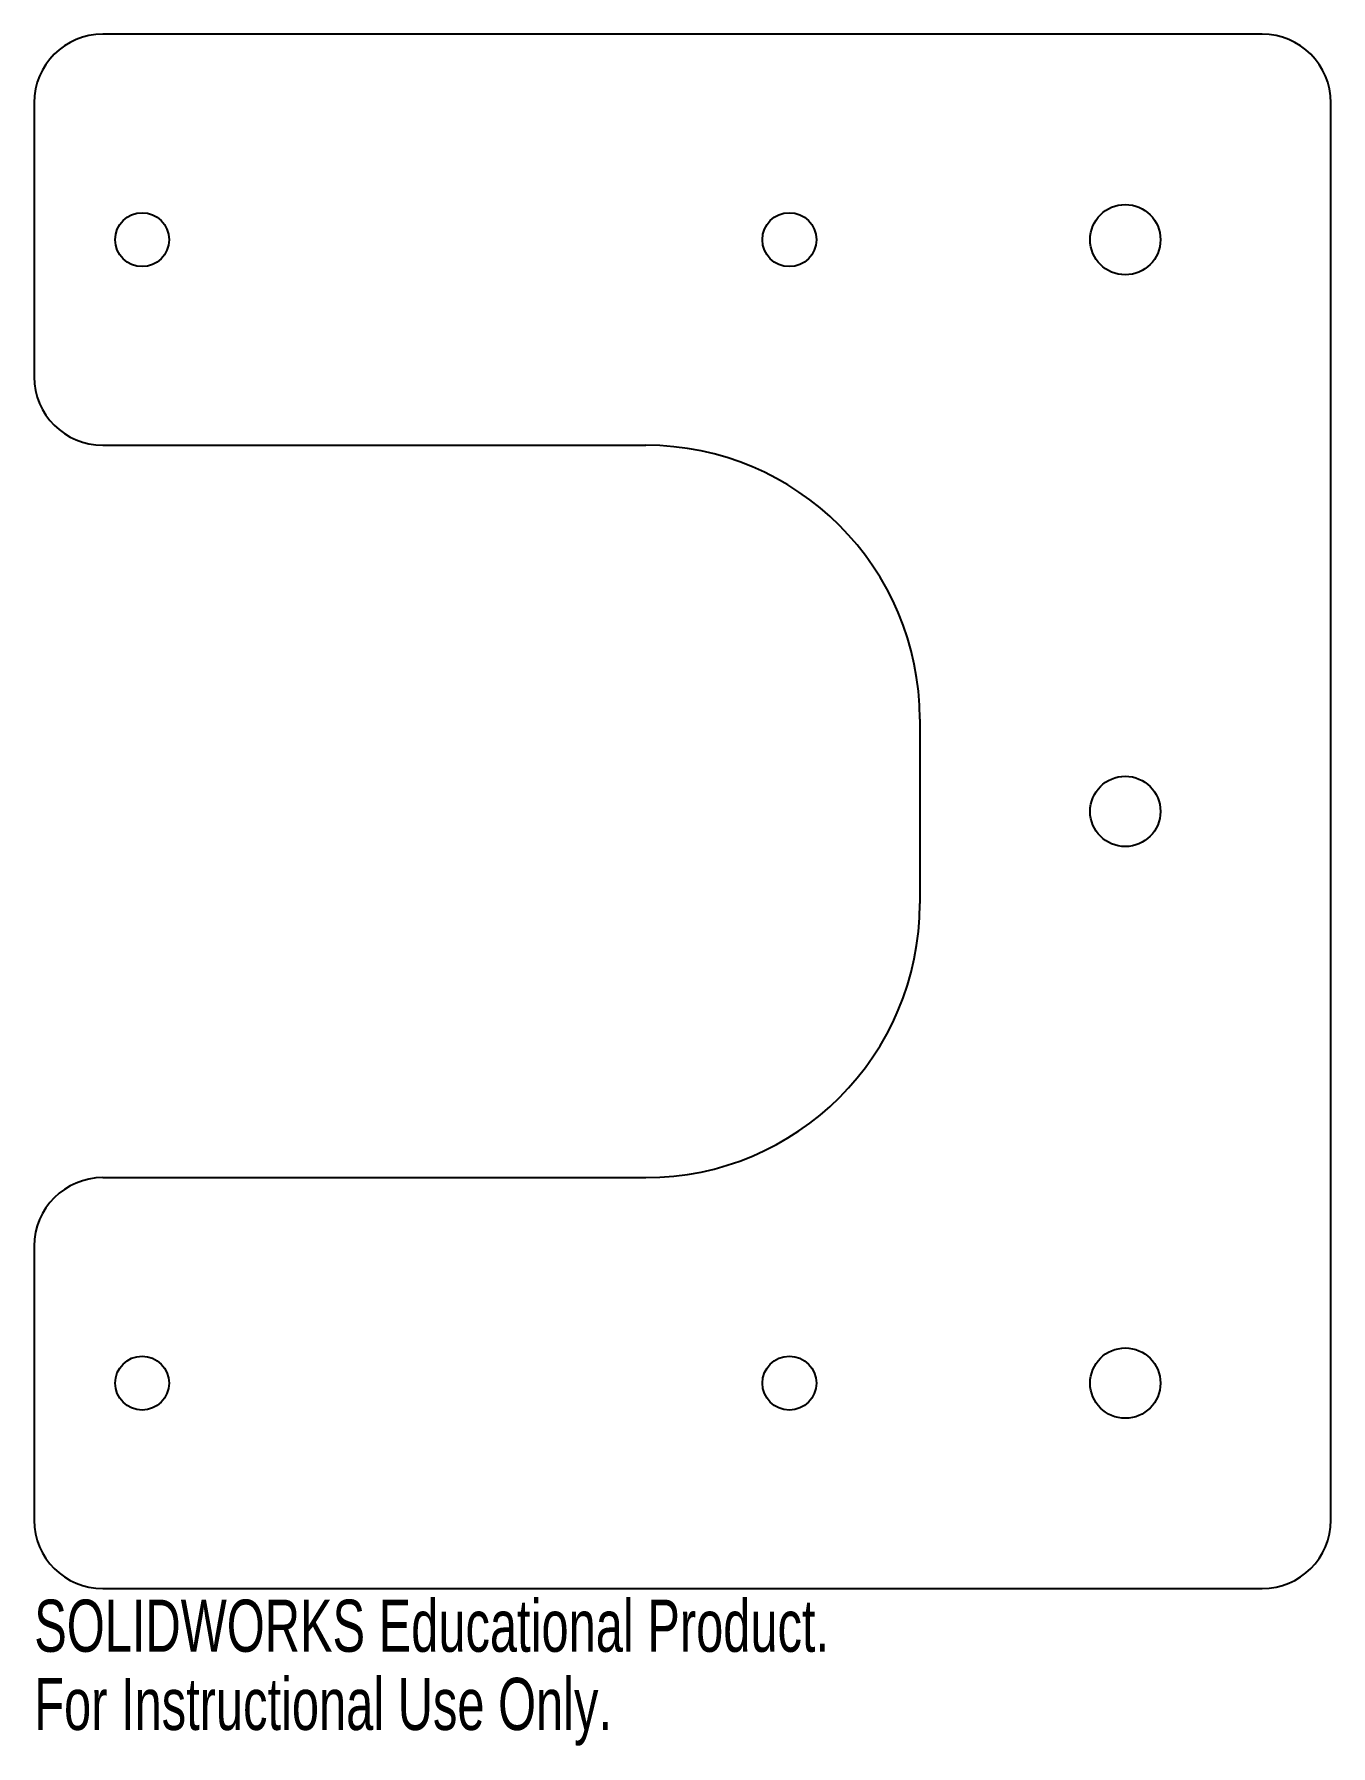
# Model space of a CAD drawing. Header units: millimetres. Extents: x 110 to 230, y 232 to 391.
import ezdxf

# ---------------------------------------------------------------- set-up
doc = ezdxf.new("R2010")
doc.units = ezdxf.units.MM
doc.styles.add('SLDTEXTSTYLE0', font='TXT', dxfattribs={"width": 0.7})

msp = doc.modelspace()

# ---------------------------------------------------------------- linework, layer by layer
at = {"color": 7, "linetype": 'Continuous', "lineweight": 25}
for p, q in [((223.84, 390.52), (116.35, 390.52)), ((110, 384.18), (110, 358.77)), ((230.19, 252.78), (230.19, 384.18)), ((116.35, 352.43), (166.69, 352.43)), ((192.09, 327.02), (192.09, 309.93)), ((166.69, 284.52), (116.35, 284.52)), ((110, 278.18), (110, 252.78)), ((116.35, 246.43), (223.84, 246.43))]:
    msp.add_line(p, q, dxfattribs=at)
for centre, radius in [((211.14, 371.48), 3.26), ((120, 371.48), 2.5), ((180, 371.48), 2.5), ((211.14, 318.48), 3.26), ((211.14, 265.48), 3.26), ((120, 265.48), 2.5), ((180, 265.48), 2.5)]:
    msp.add_circle(centre, radius, dxfattribs=at)
for centre, radius, start, end in [((116.35, 384.18), 6.35, 90, 180), ((223.84, 384.18), 6.35, 0, 90), ((116.35, 358.77), 6.35, 180, 270), ((166.69, 327.02), 25.4, 0, 90), ((166.69, 309.93), 25.4, 270, 0), ((116.35, 278.18), 6.35, 90, 180), ((116.35, 252.78), 6.35, 180, 270), ((223.84, 252.78), 6.35, 270, 0)]:
    msp.add_arc(centre, radius, start, end, dxfattribs=at)

# ---------------------------------------------------------------- texts
at = {"color": 7, "linetype": 'Continuous', "char_height": 4.8336, "attachment_point": 1, "style": 'SLDTEXTSTYLE0'}
for s, insert in [('SOLIDWORKS Educational Product.', (110, 245.41)), ('For Instructional Use Only.', (110, 238.16))]:
    msp.add_mtext(s, dxfattribs=dict(at, insert=insert))

doc.saveas('drawing.dxf')
